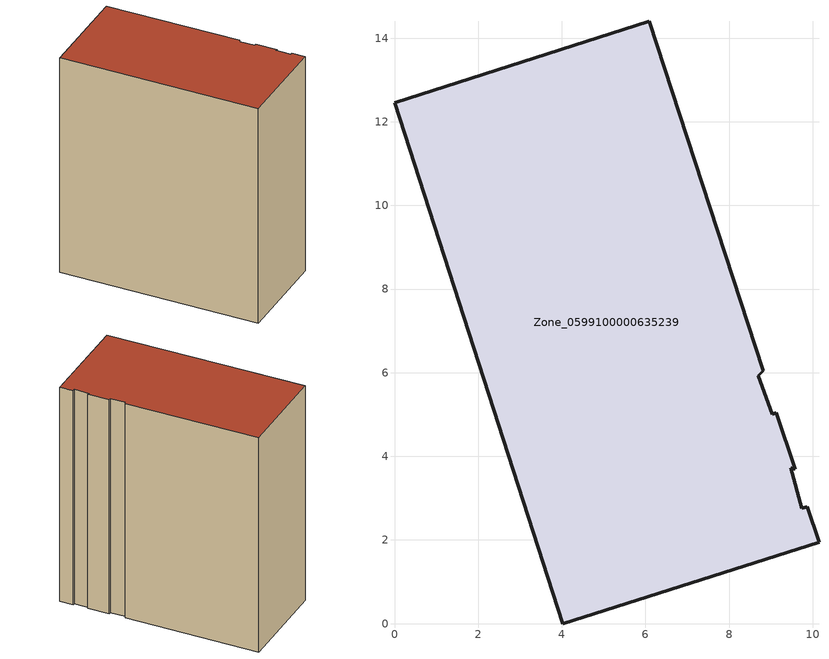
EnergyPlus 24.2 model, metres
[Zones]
Zone_0599100000635239
 floor ground (C_G): 9.03,5.01 9.13,5.04 9.58,3.69 9.48,3.73 9.74,2.75 9.87,2.8 10.15,1.94 4.02,0 0,12.45 6.09,14.4 8.81,6.04 8.7,5.92 z0
 wall outside (C_F): 8.81,6.04 6.09,14.4 0,12.45 4.02,0 10.15,1.94 9.87,2.8 9.74,2.75 9.48,3.73 9.58,3.69 9.13,5.04 9.03,5.01 8.7,5.92 8.81,6.04 z0:15.07
 roof outside (C_R): 9.13,5.04 9.03,5.01 8.7,5.92 8.81,6.04 6.09,14.4 0,12.45 4.02,0 10.15,1.94 9.87,2.8 9.74,2.75 9.48,3.73 9.58,3.69 z15.07
[BUILDING]
Pand.0599100000635239: North Axis=0; Terrain=City; Loads Convergence Tolerance Value=0.04; Temperature Convergence Tolerance Value=0.4; Solar Distribution=FullExterior; Maximum Number of Warmup Days=25; Minimum Number of Warmup Days=1
[Site:Location]
Rotterdam.The.Hague.AP_ZH_NLD Design_Conditions: Latitude=51.96; Longitude=4.45; Time Zone=1; Elevation=-4.5
[SITE:GROUNDTEMPERATURE:BUILDINGSURFACE]
18, 18, 18, 18, 18, 18, 18, 18, 18, 18, 18, 18
[MATERIAL] Thermal Absorptance=0.9; Solar Absorptance=0.7; Visible Absorptance=0.7
Name | Roughness | Thickness | Conductivity | Density | Specific Heat
G.TI.1946 | MediumSmooth | 0.15 | 1 | 540 | 1210
F.TI.1946 | Rough | 0.3 | 0.857143 | 1920 | 840
R.TI.1946 | MediumRough | 0.2 | 0.1 | 1500 | 1000
[CONSTRUCTION]
C_G: G.TI.1946
C_F: F.TI.1946
C_R: R.TI.1946
[ZONE]
Zone_0599100000635239: Type=1; Multiplier=1; Ceiling Height=Autocalculate; Volume=Autocalculate; Floor Area=autocalculate; Part of Total Floor Area=Yes
[ZONEINFILTRATION:DESIGNFLOWRATE]
Infil_Zone_0599100000635239: Zone or ZoneList or Space or SpaceList=Zone_0599100000635239; Schedule=AlwaysOn; Design Flow Rate Calculation Method=Flow/Area; Flow Rate per Floor Area=0.003; Constant Term Coefficient=1; Temperature Term Coefficient=0; Velocity Term Coefficient=0; Velocity Squared Term Coefficient=0
[HVACTEMPLATE:ZONE:IDEALLOADSAIRSYSTEM]
Zone_0599100000635239: Maximum Heating Supply Air Temperature=50; Minimum Cooling Supply Air Temperature=13; Maximum Heating Supply Air Humidity Ratio=0.0156; Minimum Cooling Supply Air Humidity Ratio=0.0077; Heating Limit=NoLimit; Cooling Limit=NoLimit; Dehumidification Control Type=ConstantSensibleHeatRatio; Cooling Sensible Heat Ratio=0.7; Dehumidification Setpoint=60; Humidification Control Type=None; Humidification Setpoint=30; Outdoor Air Method=None; Outdoor Air Flow Rate per Person=0.00944; Outdoor Air Flow Rate per Zone Floor Area=0; Outdoor Air Flow Rate per Zone=0; Demand Controlled Ventilation Type=None; Outdoor Air Economizer Type=NoEconomizer; Heat Recovery Type=None; Sensible Heat Recovery Effectiveness=0.7; Latent Heat Recovery Effectiveness=0.65
[ZONECONTROL:THERMOSTAT]
ThermostatControl_Zone_0599100000635239: Zone or ZoneList=Zone_0599100000635239; Control Type Schedule=DualSetpointControlType; Control 1=Thermostat_Zone_0599100000635239; Temperature Difference Between Cutout And Setpoint=0
[THERMOSTATSETPOINT:DUALSETPOINT]
Thermostat_Zone_0599100000635239: Heating Setpoint Temperature Schedule=HeatingSetpoint_Zone_0599100000635239; Cooling Setpoint Temperature Schedule=CoolingSetpoint_Zone_0599100000635239
[SCHEDULE:COMPACT]
HeatingSetpoint_Zone_0599100000635239: Through: 12/31, For: AllDays, Until: 24:00, 21
CoolingSetpoint_Zone_0599100000635239: Through: 12/31, For: AllDays, Until: 24:00, 24
DualSetpointControlType: Through: 12/31, For: AllDays, Until: 24:00, 4
AlwaysOn: Through: 12/31, For: AllDays, Until: 24:00, 1
